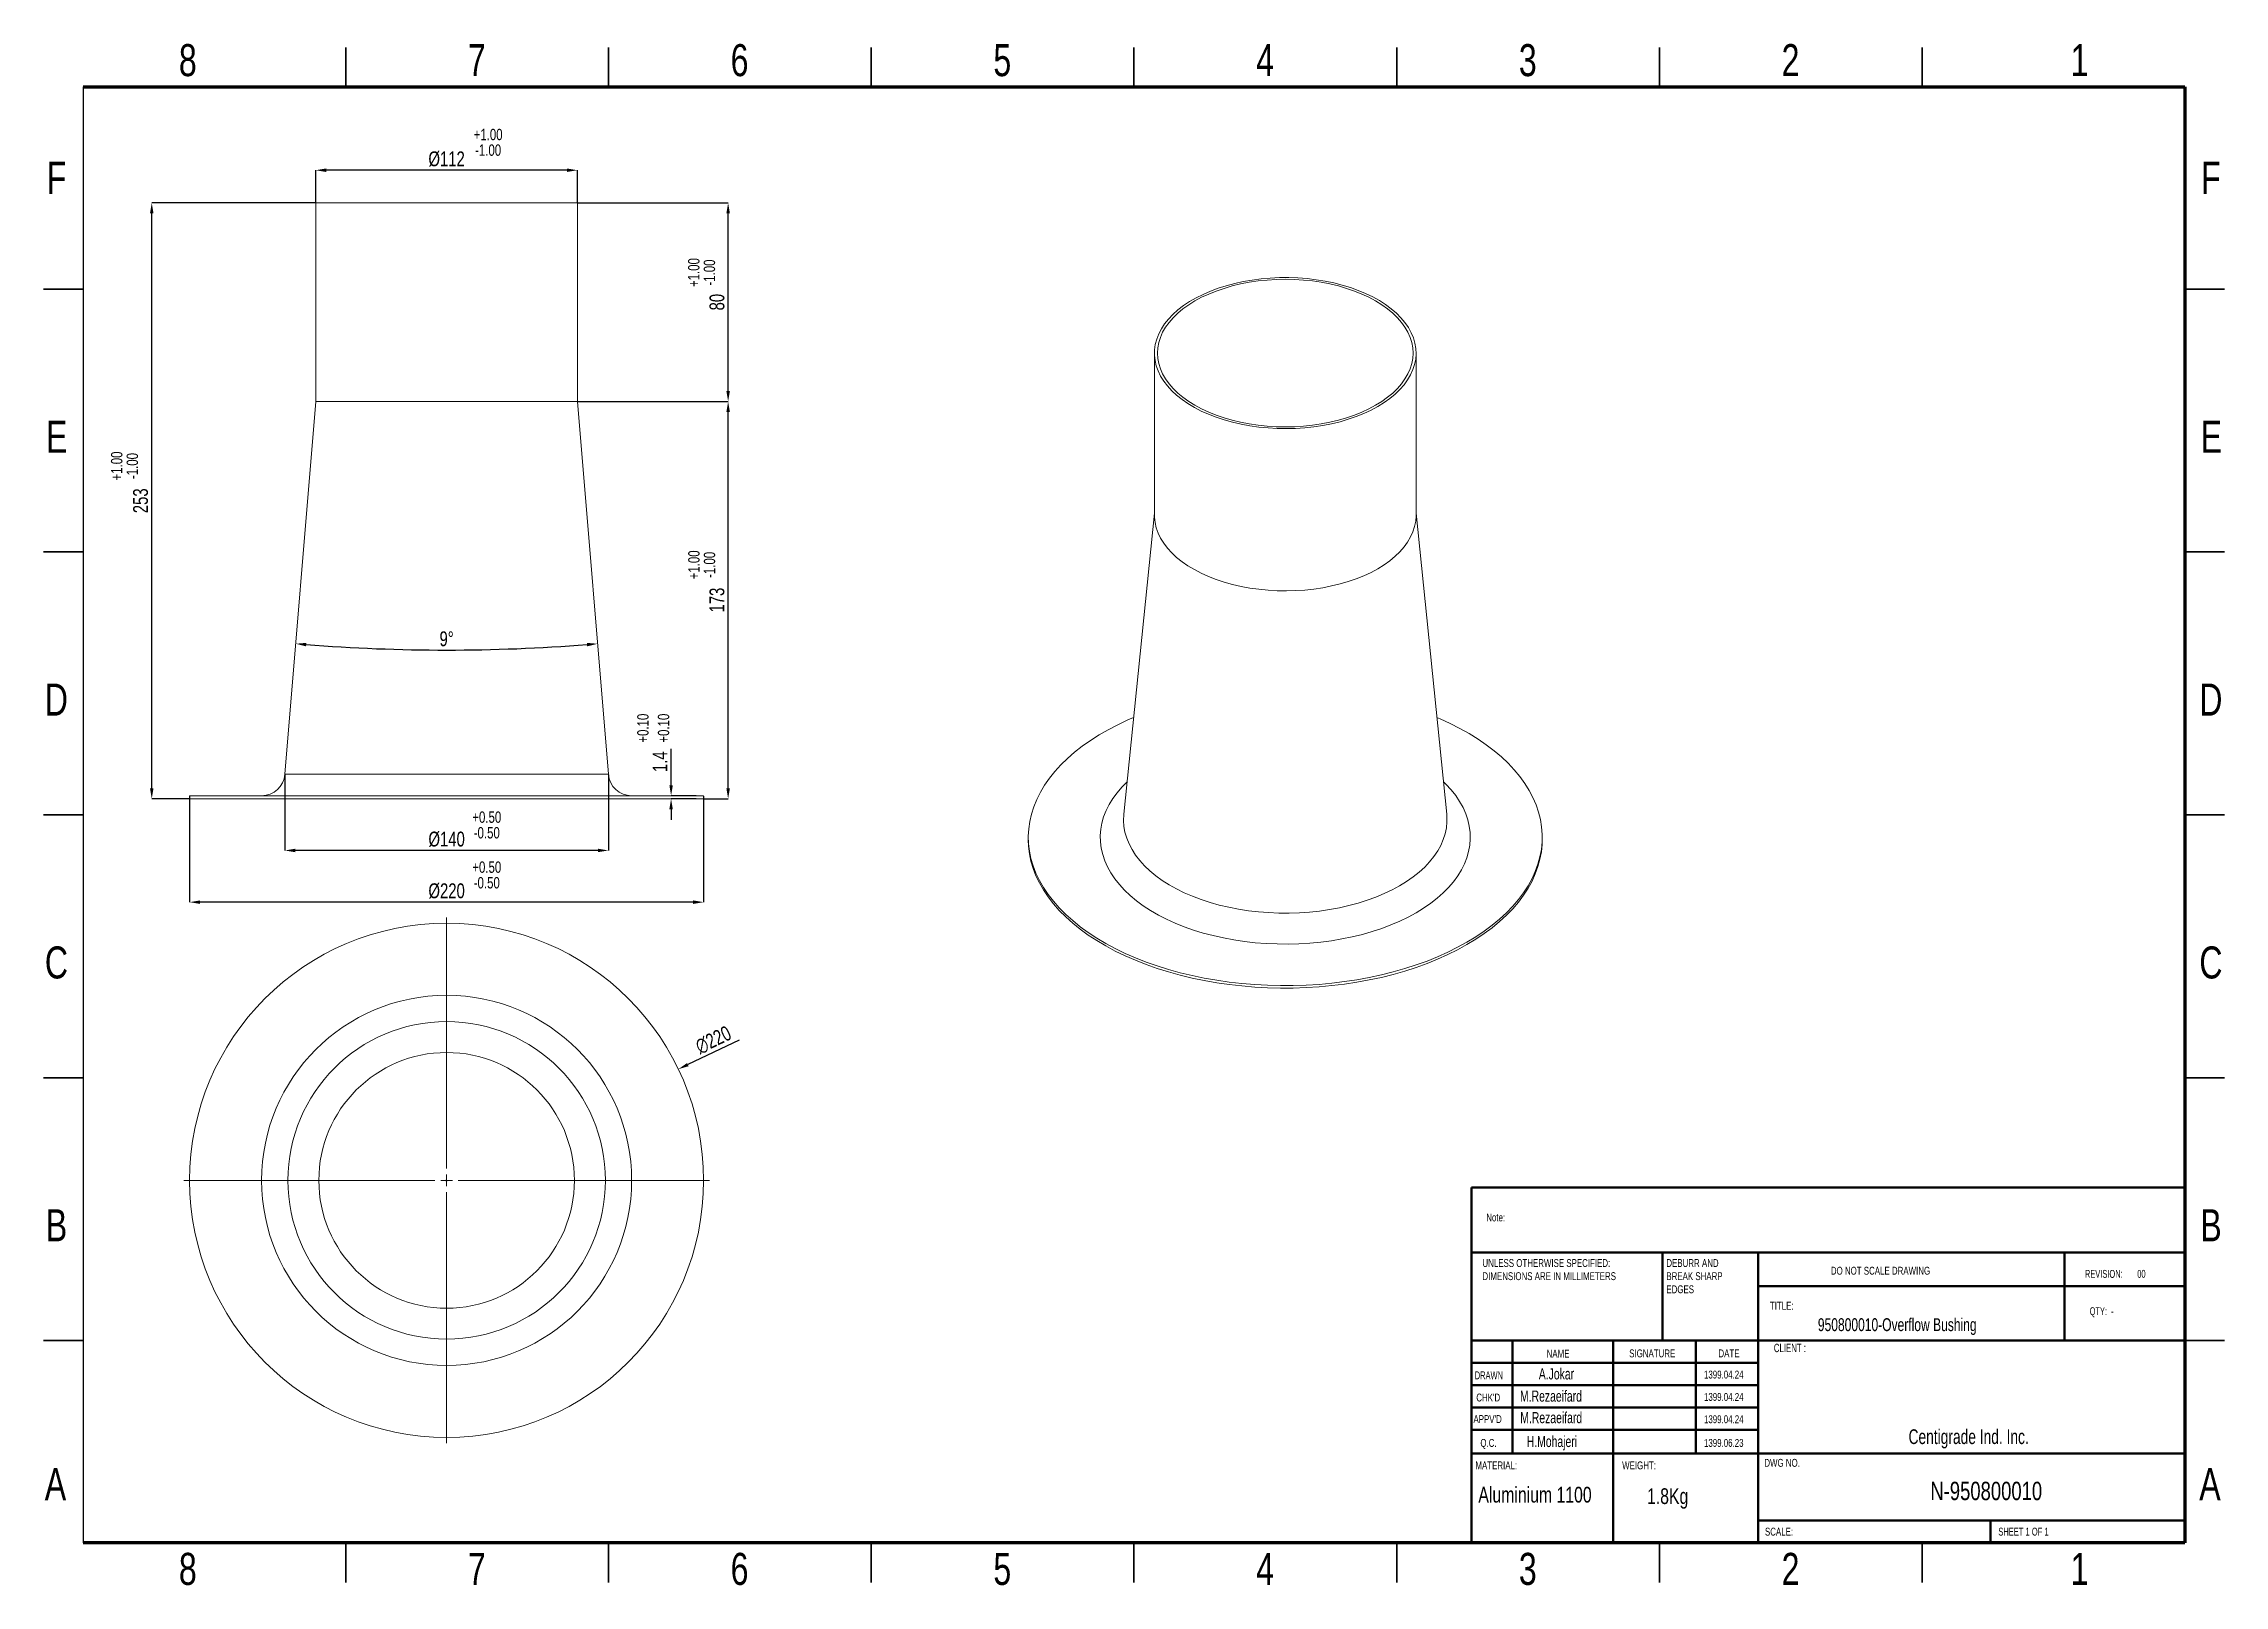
# Model space of a CAD drawing. Header units: millimetres. Extents: x 3129 to 4062, y 702 to 1361.
import ezdxf

# ---------------------------------------------------------------- set-up
doc = ezdxf.new("R2010")
doc.units = ezdxf.units.MM
doc.styles.add('SLDTEXTSTYLE0', font='TXT', dxfattribs={"width": 0.75})
doc.styles.add('SLDTEXTSTYLE1', font='TXT', dxfattribs={"width": 0.686449})
doc.styles.add('SLDTEXTSTYLE2', font='TXT', dxfattribs={"width": 0.652778})
doc.styles.add('SLDTEXTSTYLE3', font='TXT', dxfattribs={"width": 0.692308})
doc.styles.add('SLDTEXTSTYLE4', font='TXT', dxfattribs={"width": 0.7})
doc.styles.add('SLDTEXTSTYLE5', font='TXT', dxfattribs={"width": 0.678571})
doc.dimstyles.new('SLDDIMSTYLE30', dxfattribs={"dimscale": 3, "dimtxt": 2.116667, "dimasz": 1.5, "dimexe": 0, "dimexo": 0.0625, "dimgap": 0.529167, "dimtad": 1, "dimdec": 0, "dimrnd": 1e-09, "dimzin": 12, "dimdsep": 46, "dimtxsty": 'SLDTEXTSTYLE0', "dimcen": 0.09, "dimadec": 0, "dimazin": 3, "dimtfac": 1, "dimtdec": 0, "dimtofl": 0, "dimtmove": 0, "dimatfit": 3, "dimfxl": 1, "dimfrac": 2, "dimtolj": 1, "dimtzin": 12, "dimarcsym": 0})

# ---------------------------------------------------------------- blocks, each defined once
blk = doc.blocks.new('SW_CENTERMARKSYMBOL_0')
at = {"color": 0, "linetype": 'Continuous', "lineweight": 0}
for p, q in [((0, 1), (0, 22.5)), ((-1, 0), (-22.5, 0)), ((0, 0), (-0.5, 0)), ((0, 0), (0, 0.5)), ((0, 0), (0, -0.5)), ((0, 0), (0.5, 0)), ((1, 0), (22.5, 0)), ((0, -1), (0, -22.5))]:
    blk.add_line(p, q, dxfattribs=at)
blk = doc.blocks.new('SW_NOTE_62')
at = {"color": 0, "linetype": 'Continuous', "lineweight": 0, "char_height": 1.5, "attachment_point": 1, "style": 'SLDTEXTSTYLE0'}
for s, insert in [('UNLESS OTHERWISE SPECIFIED:', (0, 1.93)), ('DIMENSIONS ARE IN MILLIMETERS', (0, -0.57))]:
    blk.add_mtext(s, dxfattribs=dict(at, insert=insert))
blk = doc.blocks.new('SW_NOTE_63')
at = {"color": 0, "linetype": 'Continuous', "lineweight": 0, "char_height": 1.5, "attachment_point": 1, "style": 'SLDTEXTSTYLE0'}
for s, insert in [('DEBURR AND', (0, 1.93)), ('BREAK SHARP', (0, -0.57)), ('EDGES', (0, -3.07))]:
    blk.add_mtext(s, dxfattribs=dict(at, insert=insert))
blk = doc.blocks.new('*D6')
at = {"color": 0, "lineweight": -2, "transparency": 16777216}
for p, q in [((3245.45, 1293.53), (3245.45, 1307.29)), ((3352.95, 1307.29), (3249.95, 1307.29)), ((3357.45, 1293.53), (3357.45, 1307.29))]:
    blk.add_line(p, q, dxfattribs=at)
at = {"color": 0, "transparency": 16777216}
for points in [[(3249.95, 1308.04), (3249.95, 1306.54), (3245.45, 1307.29)], [(3352.95, 1308.04), (3352.95, 1306.54), (3357.45, 1307.29)]]:
    blk.add_solid(points, dxfattribs=at)
at = {"layer": 'Defpoints', "color": 0, "transparency": 16777216}
for p in [(3245.45, 1307.29), (3245.45, 1293.34), (3357.45, 1293.34)]:
    blk.add_point(p, dxfattribs=at)
at = {"color": 0, "transparency": 16777216, "insert": (3301.45, 1312.05), "char_height": 6.35, "attachment_point": 5, "style": 'SLDTEXTSTYLE0'}
blk.add_mtext('\\A1;%%C112', dxfattribs=at)
blk = doc.blocks.new('*D7')
at = {"color": 0, "lineweight": -2, "transparency": 16777216}
for p, q in [((3245.27, 1293.34), (3175.23, 1293.34)), ((3175.23, 1042.84), (3175.23, 1288.84)), ((3191.37, 1038.34), (3175.23, 1038.34))]:
    blk.add_line(p, q, dxfattribs=at)
at = {"color": 0, "transparency": 16777216}
for points in [[(3174.48, 1288.84), (3175.98, 1288.84), (3175.23, 1293.34)], [(3174.48, 1042.84), (3175.98, 1042.84), (3175.23, 1038.34)]]:
    blk.add_solid(points, dxfattribs=at)
at = {"layer": 'Defpoints', "color": 0, "transparency": 16777216}
for p in [(3175.23, 1293.34), (3245.45, 1293.34), (3191.56, 1038.34)]:
    blk.add_point(p, dxfattribs=at)
at = {"color": 0, "transparency": 16777216, "insert": (3170.46, 1165.84), "char_height": 6.35, "attachment_point": 5, "rotation": 90, "style": 'SLDTEXTSTYLE0'}
blk.add_mtext('\\A1;253', dxfattribs=at)
blk = doc.blocks.new('*D8')
at = {"color": 0, "lineweight": -2, "transparency": 16777216}
for p, q in [((3357.64, 1293.34), (3421.96, 1293.34)), ((3421.96, 1212.84), (3421.96, 1288.84)), ((3357.64, 1208.34), (3421.96, 1208.34))]:
    blk.add_line(p, q, dxfattribs=at)
at = {"color": 0, "transparency": 16777216}
for points in [[(3421.21, 1288.84), (3422.71, 1288.84), (3421.96, 1293.34)], [(3421.21, 1212.84), (3422.71, 1212.84), (3421.96, 1208.34)]]:
    blk.add_solid(points, dxfattribs=at)
at = {"layer": 'Defpoints', "color": 0, "transparency": 16777216}
for p in [(3357.45, 1293.34), (3421.96, 1293.34), (3357.45, 1208.34)]:
    blk.add_point(p, dxfattribs=at)
at = {"color": 0, "transparency": 16777216, "insert": (3417.2, 1250.84), "char_height": 6.35, "attachment_point": 5, "rotation": 90, "style": 'SLDTEXTSTYLE0'}
blk.add_mtext('\\A1;80', dxfattribs=at)
blk = doc.blocks.new('*D9')
at = {"color": 0, "lineweight": -2, "transparency": 16777216}
for p, q in [((3357.64, 1208.34), (3421.96, 1208.34)), ((3421.96, 1042.84), (3421.96, 1203.84)), ((3411.64, 1038.34), (3421.96, 1038.34))]:
    blk.add_line(p, q, dxfattribs=at)
at = {"color": 0, "transparency": 16777216}
for points in [[(3421.21, 1203.84), (3422.71, 1203.84), (3421.96, 1208.34)], [(3421.21, 1042.84), (3422.71, 1042.84), (3421.96, 1038.34)]]:
    blk.add_solid(points, dxfattribs=at)
at = {"layer": 'Defpoints', "color": 0, "transparency": 16777216}
for p in [(3357.45, 1208.34), (3421.96, 1208.34), (3411.45, 1038.34)]:
    blk.add_point(p, dxfattribs=at)
at = {"color": 0, "transparency": 16777216, "insert": (3417.2, 1123.34), "char_height": 6.35, "attachment_point": 5, "rotation": 90, "style": 'SLDTEXTSTYLE0'}
blk.add_mtext('\\A1;173', dxfattribs=at)
blk = doc.blocks.new('*D10')
at = {"color": 0, "lineweight": -2, "transparency": 16777216}
for p, q in [((3232.22, 1048.62), (3232.22, 1016.22)), ((3370.69, 1048.62), (3370.69, 1016.22)), ((3366.19, 1016.22), (3236.72, 1016.22))]:
    blk.add_line(p, q, dxfattribs=at)
at = {"color": 0, "transparency": 16777216}
for points in [[(3236.72, 1016.97), (3236.72, 1015.47), (3232.22, 1016.22)], [(3366.19, 1016.97), (3366.19, 1015.47), (3370.69, 1016.22)]]:
    blk.add_solid(points, dxfattribs=at)
at = {"layer": 'Defpoints', "color": 0, "transparency": 16777216}
for p in [(3232.22, 1048.81), (3370.69, 1048.81), (3232.22, 1016.22)]:
    blk.add_point(p, dxfattribs=at)
at = {"color": 0, "transparency": 16777216, "insert": (3301.45, 1020.98), "char_height": 6.35, "attachment_point": 5, "style": 'SLDTEXTSTYLE0'}
blk.add_mtext('\\A1;%%C140', dxfattribs=at)
blk = doc.blocks.new('*D11')
at = {"color": 0, "lineweight": -2, "transparency": 16777216}
for p, q in [((3191.45, 1039.45), (3191.45, 994.09)), ((3411.45, 1039.45), (3411.45, 994.09)), ((3406.95, 994.09), (3195.95, 994.09))]:
    blk.add_line(p, q, dxfattribs=at)
at = {"color": 0, "transparency": 16777216}
for points in [[(3195.95, 994.84), (3195.95, 993.34), (3191.45, 994.09)], [(3406.95, 994.84), (3406.95, 993.34), (3411.45, 994.09)]]:
    blk.add_solid(points, dxfattribs=at)
at = {"layer": 'Defpoints', "color": 0, "transparency": 16777216}
for p in [(3191.45, 1039.64), (3411.45, 1039.64), (3191.45, 994.09)]:
    blk.add_point(p, dxfattribs=at)
at = {"color": 0, "transparency": 16777216, "insert": (3301.45, 998.85), "char_height": 6.35, "attachment_point": 5, "style": 'SLDTEXTSTYLE0'}
blk.add_mtext('\\A1;%%C220', dxfattribs=at)
blk = doc.blocks.new('*D12')
at = {"color": 0, "lineweight": -2, "transparency": 16777216}
for p, q in [((3426.65, 935.1), (3404.7, 924.57)), ((3301.18, 875.06), (3301.72, 875.06)), ((3301.45, 874.79), (3301.45, 875.33))]:
    blk.add_line(p, q, dxfattribs=at)
at = {"color": 0, "transparency": 16777216}
blk.add_solid([(3404.37, 925.25), (3405.02, 923.9), (3400.64, 922.63)], dxfattribs=at)
at = {"layer": 'Defpoints', "color": 0, "transparency": 16777216}
for p in [(3400.64, 922.63), (3202.27, 827.5)]:
    blk.add_point(p, dxfattribs=at)
at = {"color": 0, "transparency": 16777216, "insert": (3415.64, 935.1), "char_height": 6.35, "attachment_point": 5, "rotation": 25.62058, "style": 'SLDTEXTSTYLE0'}
blk.add_mtext('\\A1;∅220', dxfattribs=at)
blk = doc.blocks.new('*D13')
at = {"color": 0, "lineweight": -2, "transparency": 16777216}
for p, q in [((3397.54, 1044.14), (3397.54, 1059.75)), ((3408.31, 1039.64), (3397.54, 1039.64)), ((3408.31, 1038.34), (3397.54, 1038.34)), ((3397.54, 1033.84), (3397.54, 1029.34))]:
    blk.add_line(p, q, dxfattribs=at)
at = {"color": 0, "transparency": 16777216}
for points in [[(3396.79, 1044.14), (3398.29, 1044.14), (3397.54, 1039.64)], [(3396.79, 1033.84), (3398.29, 1033.84), (3397.54, 1038.34)]]:
    blk.add_solid(points, dxfattribs=at)
at = {"layer": 'Defpoints', "color": 0, "transparency": 16777216}
for p in [(3397.54, 1039.64), (3408.5, 1039.64), (3408.5, 1038.34)]:
    blk.add_point(p, dxfattribs=at)
at = {"color": 0, "transparency": 16777216, "insert": (3392.78, 1054.19), "char_height": 6.35, "attachment_point": 5, "rotation": 90, "style": 'SLDTEXTSTYLE0'}
blk.add_mtext('\\A1;1.4', dxfattribs=at)
blk = doc.blocks.new('*D14')
at = {"color": 0, "lineweight": -2, "transparency": 16777216}
blk.add_arc((3301.45, 1883.14), 781.16, 265.5861, 274.4139, dxfattribs=at)
at = {"color": 0, "transparency": 16777216}
for points in [[(3241.28, 1103.55), (3241.4, 1105.04), (3236.85, 1104.66)], [(3361.51, 1105.04), (3361.63, 1103.55), (3366.06, 1104.66)]]:
    blk.add_solid(points, dxfattribs=at)
at = {"layer": 'Defpoints', "color": 0, "transparency": 16777216}
for p in [(3245.45, 1208.34), (3357.45, 1208.34), (3279.9, 1102.28), (3232.22, 1048.81), (3370.69, 1048.81)]:
    blk.add_point(p, dxfattribs=at)
at = {"color": 0, "transparency": 16777216, "insert": (3301.45, 1106.74), "char_height": 6.35, "attachment_point": 5, "style": 'SLDTEXTSTYLE0'}
blk.add_mtext('\\A1;9°', dxfattribs=at)

msp = doc.modelspace()

# ---------------------------------------------------------------- linework, layer by layer
at = {"linetype": 'Continuous', "lineweight": 35}
for p, q in [((3258.28, 1343), (3258.28, 1359.87)), ((3370.75, 1343), (3370.75, 1359.87)), ((3483.22, 1343), (3483.22, 1359.87)), ((3595.69, 1359.87), (3595.69, 1343)), ((3595.69, 1343), (3595.69, 1359.87)), ((3708.17, 1343), (3708.17, 1359.87)), ((3820.64, 1343), (3820.64, 1359.87)), ((3933.11, 1343), (3933.11, 1359.87)), ((3145.81, 1256.4), (3128.94, 1256.4)), ((4045.58, 1256.4), (4062.45, 1256.4)), ((3145.81, 1143.93), (3128.94, 1143.93)), ((4045.58, 1143.93), (4062.45, 1143.93)), ((3128.94, 1031.45), (3145.81, 1031.45)), ((3145.81, 1031.45), (3128.94, 1031.45)), ((4062.45, 1031.45), (4045.58, 1031.45)), ((4045.58, 1031.45), (4062.45, 1031.45)), ((3145.81, 918.98), (3128.94, 918.98)), ((4045.58, 918.98), (4062.45, 918.98)), ((3145.81, 806.51), (3128.94, 806.51)), ((4045.58, 806.51), (4062.45, 806.51)), ((3258.28, 719.91), (3258.28, 703.04)), ((3370.75, 719.91), (3370.75, 703.04)), ((3483.22, 719.91), (3483.22, 703.04)), ((3595.69, 703.04), (3595.69, 719.91)), ((3595.69, 719.91), (3595.69, 703.04)), ((3708.17, 719.91), (3708.17, 703.04)), ((3820.64, 719.91), (3820.64, 703.04)), ((3933.11, 719.91), (3933.11, 703.04))]:
    msp.add_line(p, q, dxfattribs=at)
at = {"linetype": 'Continuous', "lineweight": 70}
for p, q in [((3145.81, 1343), (4045.58, 1343)), ((4045.58, 1343), (4045.58, 719.91)), ((4045.58, 719.91), (3145.81, 719.91))]:
    msp.add_line(p, q, dxfattribs=at)
msp.add_line((3145.81, 1343), (3145.81, 719.91))
at = {"lineweight": 13}
for p, q in [((3245.45, 1293.34), (3245.45, 1208.34)), ((3245.45, 1293.34), (3301.45, 1293.34)), ((3301.45, 1293.34), (3357.45, 1293.34)), ((3357.45, 1208.34), (3357.45, 1293.34)), ((3604.45, 1229.03), (3604.45, 1159.63)), ((3716.45, 1159.63), (3716.45, 1229.03)), ((3245.45, 1208.34), (3232.22, 1048.81)), ((3245.45, 1208.34), (3301.45, 1208.34)), ((3301.45, 1208.34), (3357.45, 1208.34)), ((3370.69, 1048.81), (3357.45, 1208.34)), ((3604.45, 1160.58), (3591.33, 1031.71)), ((3729.57, 1031.71), (3716.45, 1160.58)), ((3232.22, 1048.81), (3301.45, 1048.81)), ((3301.45, 1048.81), (3370.69, 1048.81)), ((3191.45, 1039.64), (3191.45, 1038.34)), ((3191.45, 1039.64), (3301.45, 1039.64)), ((3191.45, 1038.34), (3301.45, 1038.34)), ((3301.45, 1039.64), (3411.45, 1039.64)), ((3301.45, 1038.34), (3411.45, 1038.34)), ((3411.45, 1038.34), (3411.45, 1039.64)), ((3550.45, 1021.88), (3550.45, 1020.82)), ((3770.45, 1020.82), (3770.45, 1021.88))]:
    msp.add_line(p, q, dxfattribs=at)
at = {"linetype": 'Continuous', "lineweight": 50}
for p, q in [((3740.11, 871.96), (4045.58, 871.96)), ((3740.11, 871.96), (3740.11, 844.19)), ((3740.11, 844.19), (4045.58, 844.19)), ((3740.11, 844.19), (3740.11, 720.47)), ((3821.99, 844.19), (3821.99, 806.51)), ((3862.93, 844.19), (3862.93, 719.91)), ((3994.05, 806.51), (3994.05, 844.19)), ((4045.58, 829.85), (3862.93, 829.85)), ((4045.58, 806.51), (3740.11, 806.51)), ((3757.65, 806.51), (3757.65, 758.15)), ((3800.82, 806.51), (3800.82, 720.47)), ((3836.17, 806.51), (3836.17, 758.15)), ((3862.93, 720.47), (3862.93, 806.51)), ((3862.93, 796.95), (3740.11, 796.95)), ((3862.93, 787.39), (3740.11, 787.39)), ((3862.93, 777.83), (3740.11, 777.83)), ((3862.93, 768.27), (3740.11, 768.27)), ((3763.5, 758.15), (3740.11, 758.15)), ((3763.5, 758.15), (4045.58, 758.15)), ((3862.93, 729.47), (4045.58, 729.47)), ((3962.35, 719.91), (3962.35, 729.47))]:
    msp.add_line(p, q, dxfattribs=at)
at = {"lineweight": 13, "flags": 128}
for points in [[(3700.05, 1206.17), (3702.74, 1207.84), (3705.22, 1209.62), (3707.49, 1211.49), (3709.51, 1213.45), (3711.29, 1215.49), (3712.82, 1217.59), (3714.09, 1219.75), (3715.09, 1221.96), (3715.82, 1224.2), (3716.27, 1226.47), (3716.45, 1228.75), (3716.34, 1231.03), (3715.96, 1233.3), (3715.3, 1235.55), (3714.37, 1237.77), (3713.16, 1239.94), (3711.7, 1242.06), (3709.98, 1244.12), (3708.01, 1246.1), (3705.81, 1247.99), (3703.38, 1249.79), (3700.74, 1251.49), (3697.89, 1253.07), (3694.86, 1254.54), (3691.66, 1255.87), (3688.31, 1257.08), (3684.81, 1258.14), (3681.19, 1259.06), (3677.47, 1259.83), (3673.67, 1260.45), (3669.79, 1260.91), (3665.88, 1261.21), (3661.93, 1261.35), (3657.98, 1261.33), (3654.04, 1261.15), (3650.13, 1260.81), (3646.27, 1260.31), (3642.49, 1259.65), (3638.79, 1258.85), (3635.2, 1257.89), (3631.74, 1256.79), (3628.42, 1255.55), (3625.26, 1254.18), (3622.27, 1252.69), (3619.48, 1251.07), (3616.89, 1249.35), (3614.51, 1247.52), (3612.37, 1245.61), (3610.46, 1243.61), (3608.81, 1241.54), (3607.41, 1239.4), (3606.27, 1237.22), (3605.41, 1234.99), (3604.82, 1232.73), (3604.5, 1230.46), (3604.47, 1228.18), (3604.71, 1225.9), (3605.23, 1223.64), (3606.03, 1221.4), (3607.1, 1219.21), (3608.43, 1217.06), (3610.02, 1214.97), (3611.87, 1212.95), (3613.95, 1211.01), (3616.27, 1209.17), (3618.81, 1207.42), (3621.56, 1205.77), (3624.49, 1204.25), (3627.61, 1202.85), (3630.89, 1201.57), (3634.32, 1200.44), (3637.88, 1199.45), (3641.55, 1198.6), (3645.32, 1197.91), (3649.16, 1197.37), (3653.06, 1196.99), (3656.99, 1196.77), (3660.94, 1196.71), (3664.89, 1196.81), (3668.82, 1197.07), (3672.7, 1197.49), (3676.53, 1198.07), (3680.27, 1198.8), (3683.92, 1199.68), (3687.44, 1200.71), (3690.84, 1201.88), (3694.08, 1203.18), (3697.15, 1204.62), (3700.05, 1206.17)], [(3699.13, 1206.7), (3701.79, 1208.35), (3704.24, 1210.11), (3706.46, 1211.96), (3708.46, 1213.9), (3710.2, 1215.92), (3711.7, 1218), (3712.93, 1220.14), (3713.9, 1222.32), (3714.59, 1224.54), (3715.01, 1226.78), (3715.15, 1229.03), (3715.01, 1231.29), (3714.59, 1233.53), (3713.9, 1235.75), (3712.93, 1237.93), (3711.7, 1240.07), (3710.2, 1242.15), (3708.46, 1244.17), (3706.46, 1246.11), (3704.24, 1247.96), (3701.79, 1249.71), (3699.13, 1251.36), (3696.27, 1252.9), (3693.23, 1254.31), (3690.02, 1255.6), (3686.66, 1256.75), (3683.17, 1257.76), (3679.56, 1258.62), (3675.86, 1259.33), (3672.08, 1259.89), (3668.23, 1260.29), (3664.35, 1260.53), (3660.45, 1260.61), (3656.55, 1260.53), (3652.66, 1260.29), (3648.82, 1259.89), (3645.04, 1259.33), (3641.33, 1258.62), (3637.72, 1257.76), (3634.23, 1256.75), (3630.88, 1255.6), (3627.67, 1254.31), (3624.63, 1252.9), (3621.77, 1251.36), (3619.11, 1249.71), (3616.66, 1247.96), (3614.43, 1246.11), (3612.44, 1244.17), (3610.69, 1242.15), (3609.2, 1240.07), (3607.96, 1237.93), (3607, 1235.75), (3606.3, 1233.53), (3605.89, 1231.29), (3605.75, 1229.03), (3605.89, 1226.78), (3606.3, 1224.54), (3607, 1222.32), (3607.96, 1220.14), (3609.2, 1218), (3610.69, 1215.92), (3612.44, 1213.9), (3614.43, 1211.96), (3616.66, 1210.11), (3619.11, 1208.35), (3621.77, 1206.7), (3624.63, 1205.17), (3627.67, 1203.75), (3630.88, 1202.47), (3634.23, 1201.32), (3637.72, 1200.31), (3641.33, 1199.45), (3645.04, 1198.74), (3648.82, 1198.18), (3652.66, 1197.78), (3656.55, 1197.54), (3660.45, 1197.46), (3664.35, 1197.54), (3668.23, 1197.78), (3672.08, 1198.18), (3675.86, 1198.74), (3679.56, 1199.45), (3683.17, 1200.31), (3686.66, 1201.32), (3690.02, 1202.47), (3693.23, 1203.75), (3696.27, 1205.17), (3699.13, 1206.7)], [(3604.45, 1159.63), (3604.47, 1158.77), (3604.71, 1156.49), (3605.23, 1154.23), (3606.03, 1152), (3607.1, 1149.8), (3608.43, 1147.65), (3610.02, 1145.56), (3611.87, 1143.55), (3613.95, 1141.61), (3616.27, 1139.76), (3618.81, 1138.01), (3621.56, 1136.37), (3624.49, 1134.84), (3627.61, 1133.44), (3630.89, 1132.17), (3634.32, 1131.03), (3637.88, 1130.04), (3641.55, 1129.2), (3645.32, 1128.5), (3649.16, 1127.96), (3653.06, 1127.58), (3656.99, 1127.36), (3660.94, 1127.3), (3664.89, 1127.4), (3668.82, 1127.66), (3672.7, 1128.08), (3676.53, 1128.66), (3680.27, 1129.39), (3683.92, 1130.28), (3687.44, 1131.3), (3690.84, 1132.47), (3694.08, 1133.78), (3697.15, 1135.21), (3700.05, 1136.77)], [(3700.05, 1136.77), (3702.74, 1138.44), (3705.22, 1140.21), (3707.49, 1142.08), (3709.51, 1144.04), (3711.29, 1146.08), (3712.82, 1148.18), (3714.09, 1150.35), (3715.09, 1152.55), (3715.82, 1154.8), (3716.27, 1157.06), (3716.45, 1159.34), (3716.45, 1159.63)], [(3595.55, 1073.15), (3593.03, 1072.05), (3588.75, 1070.03), (3584.65, 1067.89), (3580.74, 1065.64), (3577.03, 1063.27), (3573.53, 1060.8), (3570.25, 1058.23), (3567.2, 1055.57), (3564.39, 1052.82), (3561.82, 1049.99), (3559.5, 1047.1), (3557.43, 1044.14), (3555.62, 1041.12), (3554.08, 1038.06), (3552.8, 1034.95), (3551.8, 1031.81), (3551.07, 1028.65), (3550.62, 1025.47), (3550.45, 1022.28), (3550.55, 1019.09), (3550.94, 1015.9), (3551.59, 1012.73), (3552.53, 1009.59), (3553.73, 1006.47), (3555.21, 1003.4), (3556.95, 1000.37), (3558.95, 997.39), (3561.21, 994.48), (3563.72, 991.64), (3566.48, 988.87), (3569.47, 986.18), (3572.69, 983.59), (3576.13, 981.09), (3579.79, 978.7), (3583.65, 976.41), (3587.7, 974.24), (3591.94, 972.19), (3596.35, 970.27), (3600.92, 968.48), (3605.65, 966.82), (3610.51, 965.3), (3615.5, 963.92), (3620.6, 962.69), (3625.8, 961.61), (3631.09, 960.68), (3636.45, 959.9), (3641.88, 959.29), (3647.35, 958.83), (3652.85, 958.53), (3658.37, 958.39), (3663.9, 958.41), (3669.42, 958.59), (3674.92, 958.93), (3680.38, 959.43), (3685.79, 960.08), (3691.14, 960.9), (3696.41, 961.86), (3701.58, 962.98), (3706.66, 964.25), (3711.61, 965.66), (3716.44, 967.22), (3721.13, 968.91), (3725.66, 970.74), (3730.03, 972.7), (3734.22, 974.78), (3738.23, 976.97), (3738.23, 976.97)], [(3738.23, 976.97), (3742.04, 979.29), (3745.64, 981.71), (3749.03, 984.23), (3752.2, 986.85), (3755.13, 989.55), (3757.82, 992.34), (3760.27, 995.2), (3762.47, 998.13), (3764.41, 1001.12), (3766.08, 1004.16), (3767.49, 1007.25), (3768.63, 1010.37), (3769.49, 1013.52), (3770.08, 1016.7), (3770.39, 1019.88), (3770.43, 1023.07), (3770.19, 1026.26), (3769.67, 1029.44), (3768.87, 1032.6), (3767.8, 1035.73), (3766.46, 1038.83), (3764.85, 1041.88), (3762.98, 1044.88), (3760.84, 1047.83), (3758.46, 1050.71), (3755.83, 1053.51), (3752.95, 1056.24), (3749.84, 1058.88), (3746.51, 1061.43), (3742.96, 1063.87), (3739.2, 1066.21), (3735.24, 1068.44), (3731.1, 1070.55), (3726.77, 1072.54), (3725.35, 1073.15)], [(3592.74, 1045.6), (3590.53, 1043.36), (3588.45, 1040.93), (3586.62, 1038.43), (3585.05, 1035.88), (3583.74, 1033.27), (3582.71, 1030.63), (3581.95, 1027.96), (3581.46, 1025.26), (3581.25, 1022.55), (3581.32, 1019.85), (3581.67, 1017.14), (3582.29, 1014.46), (3583.19, 1011.8), (3584.36, 1009.17), (3585.8, 1006.59), (3587.5, 1004.07), (3589.46, 1001.6), (3591.66, 999.21), (3594.11, 996.9), (3596.79, 994.67), (3599.69, 992.54), (3602.81, 990.52), (3606.13, 988.6), (3609.64, 986.8), (3613.32, 985.13), (3617.18, 983.58), (3621.19, 982.17), (3625.33, 980.89), (3629.6, 979.76), (3633.97, 978.78), (3638.44, 977.95), (3642.99, 977.28), (3647.59, 976.76), (3652.25, 976.4), (3656.93, 976.2), (3661.62, 976.16), (3666.31, 976.28), (3670.98, 976.56), (3675.61, 977), (3680.19, 977.6), (3684.7, 978.35), (3689.12, 979.26), (3693.45, 980.31), (3697.66, 981.51), (3701.73, 982.86), (3705.66, 984.34), (3709.44, 985.95), (3713.04, 987.69), (3716.45, 989.55)], [(3716.45, 989.55), (3719.67, 991.52), (3722.69, 993.6), (3725.48, 995.77), (3728.04, 998.04), (3730.37, 1000.4), (3732.45, 1002.83), (3734.28, 1005.32), (3735.85, 1007.88), (3737.15, 1010.48), (3738.19, 1013.12), (3738.95, 1015.8), (3739.44, 1018.49), (3739.64, 1021.2), (3739.57, 1023.91), (3739.23, 1026.61), (3738.6, 1029.3), (3737.7, 1031.96), (3736.53, 1034.58), (3735.1, 1037.16), (3733.4, 1039.69), (3731.44, 1042.15), (3729.24, 1044.54), (3728.15, 1045.6)], [(3591.33, 1031.71), (3591.32, 1031.59), (3591.21, 1029.05), (3591.39, 1026.52), (3591.84, 1023.99), (3592.57, 1021.49), (3593.57, 1019.02), (3594.84, 1016.59), (3596.38, 1014.22), (3598.17, 1011.9), (3600.21, 1009.66), (3602.5, 1007.49), (3605.02, 1005.41), (3607.76, 1003.43), (3610.72, 1001.56), (3613.87, 999.79), (3617.22, 998.15), (3620.73, 996.63), (3624.41, 995.24), (3628.23, 993.99), (3632.19, 992.88), (3636.25, 991.92), (3640.41, 991.11), (3644.66, 990.45), (3648.97, 989.95), (3653.32, 989.61), (3657.7, 989.43), (3662.1, 989.41), (3666.48, 989.55), (3670.85, 989.85), (3675.17, 990.31), (3679.43, 990.93), (3683.61, 991.7), (3687.7, 992.62), (3691.69, 993.7), (3695.54, 994.91), (3699.26, 996.27), (3702.82, 997.75), (3706.2, 999.37), (3709.41, 1001.1)], [(3709.41, 1001.1), (3712.41, 1002.95), (3715.21, 1004.91), (3717.79, 1006.96), (3720.13, 1009.11), (3722.24, 1011.33), (3724.1, 1013.63), (3725.7, 1016), (3727.03, 1018.41), (3728.1, 1020.87), (3728.9, 1023.37), (3729.42, 1025.88), (3729.67, 1028.42), (3729.63, 1030.95), (3729.57, 1031.71)], [(3550.45, 1020.82), (3550.55, 1018.02), (3550.94, 1014.84), (3551.59, 1011.67), (3552.53, 1008.53), (3553.73, 1005.41), (3555.21, 1002.33), (3556.95, 999.31), (3558.95, 996.33), (3561.21, 993.42), (3563.72, 990.57), (3566.48, 987.81), (3569.47, 985.12), (3572.69, 982.53), (3576.13, 980.03), (3579.79, 977.64), (3583.65, 975.35), (3587.7, 973.18), (3591.94, 971.13), (3596.35, 969.21), (3600.92, 967.41), (3605.65, 965.76), (3610.51, 964.24), (3615.5, 962.86), (3620.6, 961.63), (3625.8, 960.55), (3631.09, 959.62), (3636.45, 958.84), (3641.88, 958.23), (3647.35, 957.77), (3652.85, 957.47), (3658.37, 957.33), (3663.9, 957.35), (3669.42, 957.53), (3674.92, 957.87), (3680.38, 958.37), (3685.79, 959.02), (3691.14, 959.84), (3696.41, 960.8), (3701.58, 961.92), (3706.66, 963.19), (3711.61, 964.6), (3716.44, 966.16), (3721.13, 967.85), (3725.66, 969.68), (3730.03, 971.63), (3734.22, 973.71), (3738.23, 975.91)], [(3738.23, 975.91), (3742.04, 978.23), (3745.64, 980.65), (3749.03, 983.17), (3752.2, 985.79), (3755.13, 988.49), (3757.82, 991.28), (3760.27, 994.14), (3762.47, 997.07), (3764.41, 1000.06), (3766.08, 1003.1), (3767.49, 1006.19), (3768.63, 1009.31), (3769.49, 1012.46), (3770.08, 1015.63), (3770.39, 1018.82), (3770.45, 1020.82)]]:
    msp.add_lwpolyline(points, dxfattribs=at)
at = {"lineweight": 13}
for radius in [110, 79.2, 67.94, 54.7]:
    msp.add_circle((3301.45, 875.06), radius, dxfattribs=at)
for centre, start, end in [((3222.25, 1049.64), 270, 355.25603), ((3380.66, 1049.64), 184.74397, 270)]:
    msp.add_arc(centre, 10, start, end, dxfattribs=at)

# ---------------------------------------------------------------- block references
at = {"lineweight": 13, "xscale": 5.000000000000169, "yscale": 5.000000000000169, "zscale": 5.000000000000169}
msp.add_blockref('SW_CENTERMARKSYMBOL_0', (3301.45, 875.06), dxfattribs=at)
at = {"linetype": 'Continuous', "lineweight": 0, "xscale": 2.24944018168718, "yscale": 2.24944018168718, "zscale": 2.24944018168718}
for name, p in [('SW_NOTE_62', (3744.85, 837.03)), ('SW_NOTE_63', (3823.58, 837.03))]:
    msp.add_blockref(name, p, dxfattribs=at)

# ---------------------------------------------------------------- texts
at = {"linetype": 'Continuous', "lineweight": 0}
for s, insert, char_height, attachment_point, style in [('8', (3190.66, 1361.25), 13.71, 2, 'SLDTEXTSTYLE0'), ('7', (3314.38, 1361.25), 13.71, 2, 'SLDTEXTSTYLE0'), ('6', (3426.85, 1361.25), 13.71, 2, 'SLDTEXTSTYLE0'), ('5', (3539.32, 1361.25), 13.71, 2, 'SLDTEXTSTYLE0'), ('4', (3651.79, 1361.25), 13.71, 2, 'SLDTEXTSTYLE0'), ('3', (3764.26, 1361.25), 13.71, 2, 'SLDTEXTSTYLE0'), ('2', (3876.74, 1361.25), 13.71, 2, 'SLDTEXTSTYLE0'), ('1', (4000.46, 1361.25), 13.71, 2, 'SLDTEXTSTYLE0'), ('F', (3134.42, 1310.89), 13.71, 2, 'SLDTEXTSTYLE0'), ('F', (4056.69, 1310.89), 13.71, 2, 'SLDTEXTSTYLE0'), ('E', (3134.58, 1200.11), 13.71, 2, 'SLDTEXTSTYLE0'), ('E', (4056.85, 1200.11), 13.71, 2, 'SLDTEXTSTYLE0'), ('D', (3134.4, 1087.63), 13.71, 2, 'SLDTEXTSTYLE0'), ('D', (4056.67, 1087.63), 13.71, 2, 'SLDTEXTSTYLE0'), ('C', (3134.42, 975.16), 13.71, 2, 'SLDTEXTSTYLE0'), ('C', (4056.69, 975.16), 13.71, 2, 'SLDTEXTSTYLE0'), ('B', (3134.45, 862.69), 13.71, 2, 'SLDTEXTSTYLE0'), ('Note:', (3746.48, 860.87), 3.374, 1, 'SLDTEXTSTYLE0'), ('B', (4056.73, 862.69), 13.71, 2, 'SLDTEXTSTYLE0'), ('DO NOT SCALE DRAWING', (3894, 838.08), 3.3742, 1, 'SLDTEXTSTYLE0'), ('REVISION:       00', (4002.74, 836.73), 3.3742, 1, 'SLDTEXTSTYLE2'), ('TITLE:', (3867.9, 823.08), 3.374, 1, 'SLDTEXTSTYLE0'), ('950800010-Overflow Bushing', (3888.43, 816.06), 5.5111, 1, 'SLDTEXTSTYLE4'), ('QTY:  -', (4004.81, 820.76), 3.374, 1, 'SLDTEXTSTYLE5'), ('CLIENT :', (3869.59, 805.13), 3.571, 1, 'SLDTEXTSTYLE4'), ('A.Jokar', (3768.98, 794.63), 4.761, 1, 'SLDTEXTSTYLE4'), ('NAME', (3772.33, 802.58), 3.374, 1, 'SLDTEXTSTYLE0'), ('SIGNATURE', (3807.67, 802.71), 3.374, 1, 'SLDTEXTSTYLE0'), ('1399.04.24', (3839.69, 793.64), 3.374, 1, 'SLDTEXTSTYLE0'), ('DATE', (3845.87, 802.71), 3.374, 1, 'SLDTEXTSTYLE0'), ('DRAWN', (3741.56, 793.32), 3.374, 1, 'SLDTEXTSTYLE1'), ('M.Rezaeifard', (3760.93, 785.13), 4.7613, 1, 'SLDTEXTSTYLE4'), ("CHK'D", (3742.22, 783.82), 3.374, 1, 'SLDTEXTSTYLE0'), ('M.Rezaeifard', (3761.03, 775.92), 4.7613, 1, 'SLDTEXTSTYLE4'), ('1399.04.24', (3839.69, 784.08), 3.374, 1, 'SLDTEXTSTYLE0'), ("APPV'D", (3741.01, 774.6), 3.374, 1, 'SLDTEXTSTYLE0'), ('H.Mohajeri', (3763.81, 765.7), 4.761, 1, 'SLDTEXTSTYLE4'), ('1399.04.24', (3839.69, 774.52), 3.374, 1, 'SLDTEXTSTYLE0'), ('Centigrade Ind. Inc.', (3927.26, 768.52), 6.2984, 1, 'SLDTEXTSTYLE4'), ('Q.C.', (3743.97, 764.39), 3.374, 1, 'SLDTEXTSTYLE0'), ('1399.06.23', (3839.69, 764.4), 3.374, 1, 'SLDTEXTSTYLE0'), ('A', (3134.01, 751.91), 13.71, 2, 'SLDTEXTSTYLE0'), ('MATERIAL:', (3741.85, 754.78), 3.374, 1, 'SLDTEXTSTYLE0'), ('WEIGHT:', (3804.65, 754.78), 3.371, 1, 'SLDTEXTSTYLE0'), ('DWG NO.', (3865.52, 755.87), 3.374, 1, 'SLDTEXTSTYLE0'), ('A', (4056.28, 751.91), 13.71, 2, 'SLDTEXTSTYLE0'), ('Aluminium 1100', (3743.11, 743.93), 6.742, 1, 'SLDTEXTSTYLE0'), ('1.8Kg', (3815.3, 743.31), 6.742, 1, 'SLDTEXTSTYLE0'), ('N-950800010', (3936.59, 746.09), 7.873, 1, 'SLDTEXTSTYLE0'), ('SCALE:', (3865.79, 726.43), 3.374, 1, 'SLDTEXTSTYLE0'), ('SHEET 1 OF 1', (3965.68, 726.43), 3.3742, 1, 'SLDTEXTSTYLE3'), ('8', (3190.66, 715.66), 13.71, 2, 'SLDTEXTSTYLE0'), ('7', (3314.38, 715.66), 13.71, 2, 'SLDTEXTSTYLE0'), ('6', (3426.85, 715.66), 13.71, 2, 'SLDTEXTSTYLE0'), ('5', (3539.32, 715.66), 13.71, 2, 'SLDTEXTSTYLE0'), ('4', (3651.79, 715.66), 13.71, 2, 'SLDTEXTSTYLE0'), ('3', (3764.26, 715.66), 13.71, 2, 'SLDTEXTSTYLE0'), ('2', (3876.74, 715.66), 13.71, 2, 'SLDTEXTSTYLE0'), ('1', (4000.46, 715.66), 13.71, 2, 'SLDTEXTSTYLE0')]:
    msp.add_mtext(s, dxfattribs=dict(at, insert=insert, char_height=char_height, attachment_point=attachment_point, style=style))
at = {"char_height": 4.889, "attachment_point": 5, "style": 'SLDTEXTSTYLE0'}
for s, insert in [('\\A1;+1.00', (3319.21, 1322.54)), ('\\A1;-1.00', (3319.21, 1315.86)), ('\\A1;+0.50', (3318.64, 1030.45)), ('\\A1;-0.50', (3318.64, 1023.76)), ('\\A1;+0.50', (3318.64, 1009.05)), ('\\A1;-0.50', (3318.64, 1002.37))]:
    msp.add_mtext(s, dxfattribs=dict(at, insert=insert))
at = {"char_height": 4.889, "attachment_point": 5, "rotation": 90, "style": 'SLDTEXTSTYLE0'}
for s, insert in [('\\A1;+1.00', (3407.28, 1263.5)), ('\\A1;-1.00', (3413.97, 1263.5)), ('\\A1;+1.00', (3160.25, 1180.71)), ('\\A1;-1.00', (3166.93, 1180.71)), ('\\A1;+1.00', (3407.33, 1138.42)), ('\\A1;-1.00', (3414.01, 1138.42)), ('\\A1;+0.10', (3385.49, 1068.55)), ('\\A1;+0.10', (3394.33, 1068.55))]:
    msp.add_mtext(s, dxfattribs=dict(at, insert=insert))

# ---------------------------------------------------------------- dimensions: what is measured, and where the dimension line sits
for base, p1, p2, text, picture, middle in [((3245.45, 1307.29), (3357.45, 1293.34), (3245.45, 1293.34), '%%C<>', '*D6', (3301.45, 1312.05)), ((3232.22, 1016.22), (3370.69, 1048.81), (3232.22, 1048.81), '%%C140', '*D10', (3301.45, 1020.98)), ((3191.45, 994.09), (3411.45, 1039.64), (3191.45, 1039.64), '%%C<>', '*D11', (3301.45, 998.85))]:
    dim = msp.add_linear_dim(base=base, p1=p1, p2=p2, text=text, dimstyle='SLDDIMSTYLE30')
    dim.commit()
    dim.dimension.update_dxf_attribs({"geometry": picture, "text_midpoint": middle})
for base, p1, p2, text, picture, middle in [((3175.23, 1293.34), (3191.56, 1038.34), (3245.45, 1293.34), '253', '*D7', (3170.46, 1165.84)), ((3421.96, 1293.34), (3357.45, 1208.34), (3357.45, 1293.34), '80', '*D8', (3417.2, 1250.84)), ((3421.96, 1208.34), (3411.45, 1038.34), (3357.45, 1208.34), '173', '*D9', (3417.2, 1123.34)), ((3397.54, 1039.64), (3408.5, 1038.34), (3408.5, 1039.64), '1.4', '*D13', (3392.78, 1054.19))]:
    dim = msp.add_linear_dim(base=base, p1=p1, p2=p2, angle=90, text=text, dimstyle='SLDDIMSTYLE30')
    dim.commit()
    dim.dimension.update_dxf_attribs({"geometry": picture, "text_midpoint": middle})
dim = msp.add_angular_dim_2l(base=(3279.9, 1102.28), line1=((3245.45, 1208.34), (3232.22, 1048.81)), line2=((3370.69, 1048.81), (3357.45, 1208.34)), dimstyle='SLDDIMSTYLE30')
dim.commit()
dim.dimension.update_dxf_attribs({"geometry": '*D14', "text_midpoint": (3301.45, 1106.74)})
dim = msp.add_diameter_dim_2p(p1=(3202.27, 827.5), p2=(3400.64, 922.63), dimstyle='SLDDIMSTYLE30')
dim.commit()
dim.dimension.update_dxf_attribs({"geometry": '*D12', "text_midpoint": (3415.64, 935.1)})

doc.saveas('drawing.dxf')
